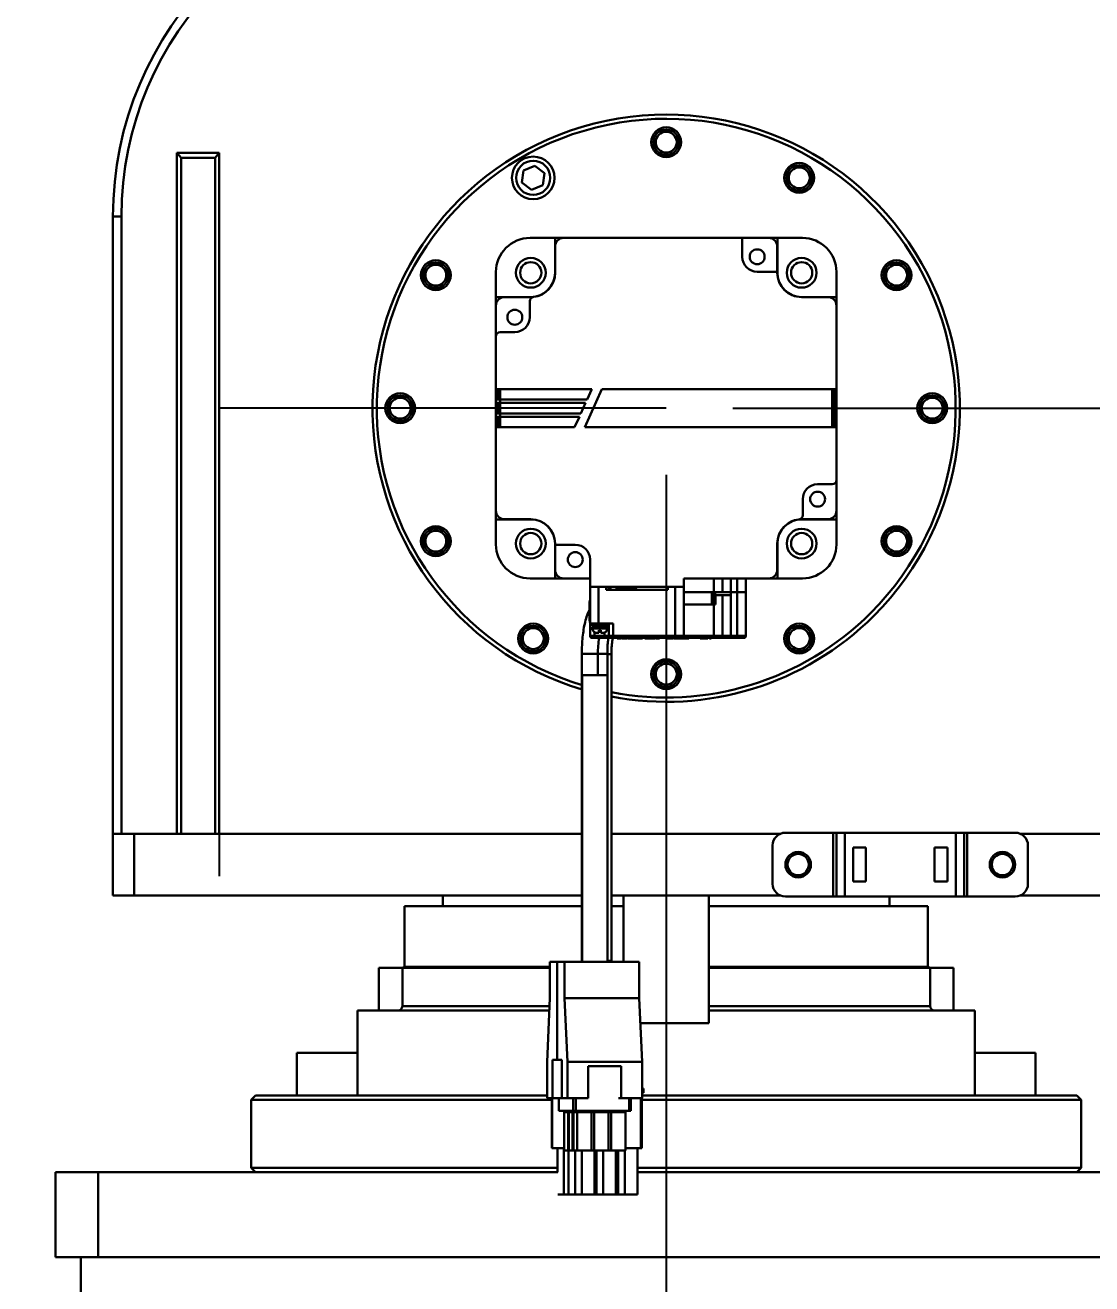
# Model space of a CAD drawing. Header units: millimetres. Extents: x -2601 to 21461, y 11492 to 21077.
# Drawn here: x 7978 to 8228.6, y 15153.8 to 15449.5 of the extents above; entities that cross this region are included whole.
import ezdxf

# ---------------------------------------------------------------- set-up
doc = ezdxf.new("R2010")
doc.units = ezdxf.units.MM
doc.header["$PDSIZE"] = -1
doc.styles.get("Standard").update_dxf_attribs({"font": ''})
doc.styles.get('Standard').set_extended_font_data('HYSWLongFangSong')
doc.dimstyles.new('ISO-25', dxfattribs={"dimscale": 25, "dimtxt": 3.5, "dimasz": 1.6, "dimexe": 1.25, "dimexo": 0.625, "dimtad": 1, "dimdec": 0, "dimzin": 9, "dimdsep": 46, "dimtxsty": 'Standard', "dimcen": 2.5, "dimadec": 0, "dimazin": 2, "dimtfac": 1, "dimtdec": 0, "dimtofl": 0, "dimtmove": 0, "dimatfit": 3, "dimfxl": 1, "dimarcsym": 0})

# ---------------------------------------------------------------- blocks, each defined once
blk = doc.blocks.new('*D19')
at = {"color": 0, "lineweight": -2}
for p, q in [((8128.61, 15343.9), (8128.61, 14572.92)), ((7775.14, 15052.62), (7775.14, 14572.92)), ((7815.14, 14604.17), (8088.61, 14604.17))]:
    blk.add_line(p, q, dxfattribs=at)
at = {"color": 0}
for points in [[(7815.14, 14610.84), (7815.14, 14597.51), (7775.14, 14604.17)], [(8088.61, 14610.84), (8088.61, 14597.51), (8128.61, 14604.17)]]:
    blk.add_solid(points, dxfattribs=at)
at = {"layer": 'Defpoints', "color": 0}
for p in [(8128.61, 15359.53), (7775.14, 15068.25), (8128.61, 14604.17)]:
    blk.add_point(p, dxfattribs=at)
at = {"color": 0, "insert": (7951.87, 14663.55), "char_height": 87.5, "attachment_point": 5}
blk.add_mtext('353', dxfattribs=at)
blk = doc.blocks.new('*D20')
at = {"color": 0, "lineweight": -2}
for p, q in [((8128.61, 15343.9), (8128.61, 14298.56)), ((7561.11, 14467.29), (7561.11, 14298.56)), ((7601.11, 14329.81), (8088.61, 14329.81))]:
    blk.add_line(p, q, dxfattribs=at)
at = {"color": 0}
for points in [[(7601.11, 14336.48), (7601.11, 14323.14), (7561.11, 14329.81)], [(8088.61, 14336.48), (8088.61, 14323.14), (8128.61, 14329.81)]]:
    blk.add_solid(points, dxfattribs=at)
at = {"layer": 'Defpoints', "color": 0}
for p in [(8128.61, 15359.53), (7561.11, 14482.91), (8128.61, 14329.81)]:
    blk.add_point(p, dxfattribs=at)
at = {"color": 0, "insert": (7844.86, 14389.18), "char_height": 87.5, "attachment_point": 5}
blk.add_mtext('568', dxfattribs=at)
blk = doc.blocks.new('*D21')
at = {"color": 0, "lineweight": -2}
for p, q in [((8128.61, 15343.9), (8128.61, 14457.05)), ((7716.93, 15275.61), (7716.93, 14457.05)), ((8088.61, 14488.3), (7756.93, 14488.3))]:
    blk.add_line(p, q, dxfattribs=at)
at = {"color": 0}
for points in [[(7756.93, 14494.96), (7756.93, 14481.63), (7716.93, 14488.3)], [(8088.61, 14494.96), (8088.61, 14481.63), (8128.61, 14488.3)]]:
    blk.add_solid(points, dxfattribs=at)
at = {"layer": 'Defpoints', "color": 0}
for p in [(8128.61, 15359.53), (7716.93, 15291.24), (7716.93, 14488.3)]:
    blk.add_point(p, dxfattribs=at)
at = {"color": 0, "insert": (7922.77, 14547.67), "char_height": 87.5, "attachment_point": 5}
blk.add_mtext('412', dxfattribs=at)
blk = doc.blocks.new('*D22')
at = {"color": 0, "lineweight": -2}
for p, q in [((8128.61, 15343.9), (8128.61, 14146.74)), ((6714.11, 15084.02), (6714.11, 14146.74)), ((8088.61, 14177.99), (6754.11, 14177.99))]:
    blk.add_line(p, q, dxfattribs=at)
at = {"color": 0}
for points in [[(6754.11, 14184.66), (6754.11, 14171.33), (6714.11, 14177.99)], [(8088.61, 14184.66), (8088.61, 14171.33), (8128.61, 14177.99)]]:
    blk.add_solid(points, dxfattribs=at)
at = {"layer": 'Defpoints', "color": 0}
for p in [(8128.61, 15359.53), (6714.11, 15099.64), (6714.11, 14177.99)]:
    blk.add_point(p, dxfattribs=at)
at = {"color": 0, "insert": (7421.36, 14237.37), "char_height": 87.5, "attachment_point": 5}
blk.add_mtext('1423', dxfattribs=at)
blk = doc.blocks.new('*D24')
at = {"color": 0, "lineweight": -2}
for p, q in [((7359.05, 16169.6), (6446.48, 16169.6)), ((6477.73, 16129.6), (6477.73, 14835.03)), ((7974.48, 14795.03), (6446.48, 14795.03))]:
    blk.add_line(p, q, dxfattribs=at)
at = {"color": 0}
for points in [[(6471.06, 16129.6), (6484.39, 16129.6), (6477.73, 16169.6)], [(6471.06, 14835.03), (6484.39, 14835.03), (6477.73, 14795.03)]]:
    blk.add_solid(points, dxfattribs=at)
at = {"layer": 'Defpoints', "color": 0}
for p in [(7374.68, 16169.6), (6477.73, 14795.03), (7990.11, 14795.03)]:
    blk.add_point(p, dxfattribs=at)
at = {"color": 0, "insert": (6418.35, 15482.31), "char_height": 87.5, "attachment_point": 5, "rotation": 90}
blk.add_mtext('1375', dxfattribs=at)
blk = doc.blocks.new('*D26')
at = {"color": 0, "lineweight": -2}
for p, q in [((8144.23, 16009.53), (8785.21, 16009.53)), ((8753.96, 15969.53), (8753.96, 15399.53)), ((8144.23, 15359.53), (8785.21, 15359.53))]:
    blk.add_line(p, q, dxfattribs=at)
at = {"color": 0}
for points in [[(8747.29, 15969.53), (8760.63, 15969.53), (8753.96, 16009.53)], [(8747.29, 15399.53), (8760.63, 15399.53), (8753.96, 15359.53)]]:
    blk.add_solid(points, dxfattribs=at)
at = {"layer": 'Defpoints', "color": 0}
for p in [(8128.61, 16009.53), (8128.61, 15359.53), (8753.96, 15359.53)]:
    blk.add_point(p, dxfattribs=at)
at = {"color": 0, "insert": (8694.59, 15647.54), "char_height": 87.5, "attachment_point": 5, "rotation": 90}
blk.add_mtext('650', dxfattribs=at)
blk = doc.blocks.new('*D27')
at = {"color": 0, "lineweight": -2}
for p, q in [((8144.23, 15359.53), (8786.74, 15359.53)), ((8755.49, 15319.53), (8755.49, 14835.03)), ((8360.73, 14795.03), (8786.74, 14795.03))]:
    blk.add_line(p, q, dxfattribs=at)
at = {"color": 0}
for points in [[(8748.82, 15319.53), (8762.15, 15319.53), (8755.49, 15359.53)], [(8748.82, 14835.03), (8762.15, 14835.03), (8755.49, 14795.03)]]:
    blk.add_solid(points, dxfattribs=at)
at = {"layer": 'Defpoints', "color": 0}
for p in [(8128.61, 15359.53), (8345.11, 14795.03), (8755.49, 14795.03)]:
    blk.add_point(p, dxfattribs=at)
at = {"color": 0, "insert": (8696.11, 15077.28), "char_height": 87.5, "attachment_point": 5, "rotation": 90}
blk.add_mtext('564', dxfattribs=at)

msp = doc.modelspace()

# ---------------------------------------------------------------- linework, layer by layer
at = {"color": 161, "lineweight": 30, "true_color": 0x67adff}
for p, q in [((8013.61, 15259.53), (8013.61, 15419.53)), ((8013.61, 15419.53), (8013.62, 15419.53)), ((8014.61, 15418.38), (8013.62, 15419.53)), ((8013.62, 15419.53), (8023.6, 15419.53)), ((8014.61, 15418.38), (8014.61, 15259.53)), ((8022.61, 15418.38), (8014.61, 15418.38)), ((8023.6, 15419.53), (8022.61, 15418.38)), ((8022.61, 15259.53), (8022.61, 15418.38)), ((8023.6, 15419.53), (8023.61, 15419.53)), ((8023.61, 15419.53), (8023.61, 15259.53)), ((8095.08, 15415.38), (8094.72, 15412.55)), ((8097.72, 15416.49), (8095.08, 15415.38)), ((8100, 15414.76), (8097.72, 15416.49)), ((8099.63, 15411.92), (8100, 15414.76)), ((8094.72, 15412.55), (8096.99, 15410.82)), ((8096.99, 15410.82), (8099.63, 15411.92)), ((7998.61, 15259.53), (7998.61, 15404.53)), ((7998.61, 15404.53), (8000.61, 15404.53)), ((8000.61, 15404.53), (8000.61, 15259.53)), ((8096.61, 15399.53), (8102.49, 15399.53)), ((8104.49, 15399.53), (8102.49, 15399.53)), ((8102.49, 15399.53), (8102.49, 15391.35)), ((8102.49, 15397.53), (8102.49, 15391.35)), ((8102.51, 15397.53), (8102.51, 15391.35)), ((8146.48, 15399.53), (8104.51, 15399.53)), ((8146.48, 15399.53), (8146.48, 15395.1)), ((8152.71, 15399.53), (8146.48, 15399.53)), ((8154.73, 15399.53), (8152.73, 15399.53)), ((8154.71, 15391.6), (8154.71, 15397.53)), ((8154.73, 15391.35), (8154.73, 15399.53)), ((8154.73, 15399.53), (8160.61, 15399.53)), ((8154.73, 15391.35), (8154.73, 15397.53)), ((8088.61, 15385.65), (8088.61, 15391.53)), ((8102.51, 15391.35), (8102.51, 15391.33)), ((8149.98, 15391.6), (8154.71, 15391.6)), ((8154.71, 15391.33), (8154.71, 15391.6)), ((8168.61, 15391.53), (8168.61, 15385.65)), ((8088.61, 15385.65), (8088.61, 15383.65)), ((8096.79, 15385.65), (8088.61, 15385.65)), ((8096.79, 15385.65), (8090.61, 15385.65)), ((8090.61, 15385.63), (8096.81, 15385.63)), ((8166.61, 15385.65), (8160.43, 15385.65)), ((8168.61, 15385.65), (8160.43, 15385.65)), ((8166.61, 15385.63), (8160.43, 15385.63)), ((8168.61, 15383.65), (8168.61, 15385.65)), ((8088.61, 15376.4), (8088.61, 15383.63)), ((8096.54, 15380.9), (8096.54, 15384.67)), ((8168.61, 15364.03), (8168.61, 15383.63)), ((8088.61, 15376.4), (8088.61, 15364.03)), ((8089.61, 15377.4), (8093.04, 15377.4)), ((8088.61, 15364.03), (8111.11, 15364.03)), ((8088.61, 15364.03), (8088.61, 15361.53)), ((8089.61, 15361.53), (8088.61, 15361.53)), ((8088.61, 15360.78), (8088.61, 15361.53)), ((8089.11, 15361.53), (8089.11, 15364.03)), ((8089.61, 15364.03), (8089.61, 15361.53)), ((8089.61, 15361.53), (8110, 15361.53)), ((8089.61, 15361.53), (8089.61, 15360.78)), ((8113.46, 15364.03), (8109.46, 15355.03)), ((8110, 15361.53), (8111.11, 15364.03)), ((8168.61, 15364.03), (8113.46, 15364.03)), ((8167.61, 15355.03), (8167.61, 15364.03)), ((8168.11, 15364.03), (8168.11, 15355.03)), ((8168.61, 15364.03), (8168.61, 15355.03)), ((8088.61, 15360.78), (8089.61, 15360.78)), ((8088.61, 15360.78), (8088.61, 15358.28)), ((8089.11, 15358.28), (8089.11, 15360.78)), ((8089.61, 15360.78), (8109.66, 15360.78)), ((8089.61, 15360.78), (8089.61, 15358.28)), ((8108.55, 15358.28), (8109.66, 15360.78)), ((8089.61, 15358.28), (8088.61, 15358.28)), ((8088.61, 15357.53), (8088.61, 15358.28)), ((8088.61, 15357.53), (8089.61, 15357.53)), ((8088.61, 15357.53), (8088.61, 15355.03)), ((8089.11, 15355.03), (8089.11, 15357.53)), ((8089.61, 15358.28), (8089.61, 15357.53)), ((8089.61, 15358.28), (8108.55, 15358.28)), ((8089.61, 15357.53), (8108.22, 15357.53)), ((8089.61, 15357.53), (8089.61, 15355.03)), ((8107.1, 15355.03), (8108.22, 15357.53)), ((8088.61, 15355.03), (8088.61, 15335.43)), ((8088.61, 15355.03), (8107.1, 15355.03)), ((8109.46, 15355.03), (8168.61, 15355.03)), ((8168.61, 15342.65), (8168.61, 15355.03)), ((8167.61, 15341.65), (8164.18, 15341.65)), ((8168.61, 15335.43), (8168.61, 15342.65)), ((8160.68, 15338.15), (8160.68, 15334.39)), ((8088.61, 15335.41), (8088.61, 15333.41)), ((8168.61, 15333.41), (8168.61, 15335.41)), ((8088.61, 15333.41), (8096.79, 15333.41)), ((8088.61, 15327.53), (8088.61, 15333.41)), ((8090.61, 15333.43), (8096.81, 15333.43)), ((8090.61, 15333.41), (8096.79, 15333.41)), ((8160.41, 15333.43), (8166.61, 15333.43)), ((8160.43, 15333.41), (8166.61, 15333.41)), ((8160.43, 15333.41), (8168.61, 15333.41)), ((8168.61, 15333.41), (8168.61, 15327.53)), ((8102.49, 15327.71), (8102.49, 15321.53)), ((8102.49, 15327.71), (8102.49, 15319.53)), ((8102.51, 15327.73), (8102.51, 15327.45)), ((8102.51, 15327.45), (8107.23, 15327.45)), ((8102.51, 15327.45), (8102.51, 15321.53)), ((8154.71, 15321.53), (8154.71, 15327.73)), ((8154.73, 15321.53), (8154.73, 15327.71)), ((8154.73, 15319.53), (8154.73, 15327.71)), ((8110.73, 15317.53), (8110.73, 15323.95)), ((8102.49, 15319.53), (8096.61, 15319.53)), ((8102.49, 15319.53), (8104.49, 15319.53)), ((8104.51, 15319.53), (8110.73, 15319.53)), ((8110.73, 15317.53), (8132.73, 15317.53)), ((8110.73, 15308.93), (8110.73, 15317.53)), ((8112.73, 15317.53), (8112.73, 15308.93)), ((8114.48, 15316.83), (8114.48, 15317.53)), ((8118.88, 15317.38), (8118.26, 15317.38)), ((8128.98, 15316.83), (8128.98, 15317.53)), ((8130.73, 15306.03), (8130.73, 15317.53)), ((8132.73, 15319.53), (8152.71, 15319.53)), ((8132.73, 15319.53), (8132.73, 15317.53)), ((8132.73, 15317.53), (8132.73, 15306.03)), ((8139.81, 15316.33), (8139.81, 15319.53)), ((8141.81, 15319.53), (8141.81, 15316.33)), ((8143.81, 15319.53), (8143.81, 15316.33)), ((8145.31, 15316.33), (8145.31, 15319.53)), ((8147.31, 15319.53), (8147.31, 15316.33)), ((8152.71, 15319.53), (8152.73, 15319.53)), ((8152.73, 15319.53), (8154.73, 15319.53)), ((8160.61, 15319.53), (8154.73, 15319.53)), ((8110.73, 15314.49), (8110.73, 15314.49)), ((8114.48, 15316.83), (8128.98, 15316.83)), ((8118.26, 15316.89), (8117.48, 15316.83)), ((8119.04, 15316.83), (8118.26, 15316.89)), ((8139.31, 15316.33), (8132.73, 15316.33)), ((8139.31, 15313.43), (8139.31, 15316.33)), ((8139.81, 15316.33), (8139.31, 15316.33)), ((8139.81, 15316.33), (8139.81, 15313.43)), ((8140.09, 15316.33), (8139.81, 15316.33)), ((8140.09, 15316.33), (8141.81, 15316.33)), ((8140.09, 15316.33), (8140.09, 15315.63)), ((8140.21, 15315.63), (8140.09, 15315.63)), ((8140.21, 15315.63), (8140.21, 15313.43)), ((8141.81, 15315.63), (8140.21, 15315.63)), ((8141.81, 15316.33), (8143.81, 15316.33)), ((8141.81, 15315.63), (8141.81, 15306.03)), ((8143.81, 15315.63), (8141.81, 15315.63)), ((8143.81, 15316.33), (8145.31, 15316.33)), ((8143.81, 15315.63), (8143.81, 15316.33)), ((8143.81, 15315.63), (8143.81, 15306.03)), ((8145.31, 15316.33), (8147.31, 15316.33)), ((8145.31, 15306.03), (8145.31, 15316.33)), ((8147.31, 15316.33), (8147.31, 15306.03)), ((8110.6, 15312.89), (8110.6, 15310.76)), ((8139.31, 15313.43), (8132.73, 15313.43)), ((8139.31, 15313.43), (8139.81, 15313.43)), ((8139.81, 15313.43), (8140.21, 15313.43)), ((8139.81, 15306.03), (8139.81, 15313.43)), ((8110.73, 15309.16), (8110.73, 15309.16)), ((8110.73, 15308.93), (8112.73, 15308.93)), ((8110.73, 15306.03), (8110.73, 15308.93)), ((8111.08, 15308.63), (8111.08, 15308.93)), ((8111.08, 15308.63), (8114.98, 15308.63)), ((8111.28, 15308.13), (8111.28, 15307.73)), ((8113.03, 15308.13), (8111.28, 15308.13)), ((8111.48, 15308.13), (8111.48, 15308.63)), ((8116.13, 15308.93), (8112.73, 15308.93)), ((8113.03, 15308.13), (8113.03, 15307.73)), ((8114.78, 15308.13), (8113.03, 15308.13)), ((8114.58, 15308.13), (8114.58, 15308.63)), ((8114.78, 15307.73), (8114.78, 15308.13)), ((8114.98, 15308.63), (8114.98, 15308.93)), ((8115.13, 15306.03), (8115.13, 15308.93)), ((8116.13, 15308.93), (8116.13, 15306.03)), ((8110.73, 15306.03), (8111.73, 15306.03)), ((8111.23, 15305.53), (8111.73, 15305.53)), ((8111.28, 15307.73), (8113.03, 15307.73)), ((8111.39, 15307.33), (8111.37, 15307.33)), ((8111.73, 15306.91), (8111.73, 15306.03)), ((8111.73, 15306.03), (8111.73, 15305.53)), ((8111.73, 15306.03), (8114.13, 15306.03)), ((8114.13, 15305.53), (8111.73, 15305.53)), ((8112.78, 15307.33), (8113.28, 15307.33)), ((8113.03, 15307.73), (8114.78, 15307.73)), ((8113.28, 15306.73), (8113.74, 15306.73)), ((8114.13, 15306.03), (8114.13, 15306.81)), ((8114.13, 15305.53), (8114.13, 15306.03)), ((8114.13, 15306.03), (8115.13, 15306.03)), ((8114.13, 15305.53), (8115.63, 15305.53)), ((8114.68, 15307.33), (8114.7, 15307.33)), ((8115.13, 15306.03), (8116.13, 15306.03)), ((8115.63, 15305.53), (8116.13, 15305.53)), ((8116.13, 15306.03), (8116.13, 15305.53)), ((8116.13, 15306.03), (8130.73, 15306.03)), ((8130.73, 15305.53), (8116.13, 15305.53)), ((8117.54, 15305.43), (8117.05, 15305.43)), ((8118.42, 15305.43), (8118.42, 15305.53)), ((8118.73, 15305.43), (8118.73, 15305.53)), ((8119.69, 15305.43), (8119.59, 15305.43)), ((8119.77, 15305.43), (8120.42, 15305.43)), ((8120.68, 15305.43), (8120.42, 15305.43)), ((8121.07, 15305.43), (8120.78, 15305.43)), ((8121.07, 15305.43), (8121.17, 15305.43)), ((8121.17, 15305.43), (8121.17, 15305.53)), ((8121.84, 15305.43), (8121.17, 15305.43)), ((8121.84, 15305.43), (8121.84, 15305.53)), ((8122.11, 15305.53), (8122.11, 15305.43)), ((8122.11, 15305.43), (8122.24, 15305.43)), ((8122.24, 15305.43), (8122.32, 15305.43)), ((8122.45, 15305.43), (8123, 15305.43)), ((8123.29, 15305.43), (8123.29, 15305.53)), ((8123.58, 15305.43), (8123.58, 15305.53)), ((8124.31, 15305.41), (8124.31, 15305.53)), ((8124.48, 15305.43), (8124.31, 15305.43)), ((8124.58, 15305.43), (8124.48, 15305.43)), ((8124.66, 15305.43), (8124.58, 15305.43)), ((8124.66, 15305.43), (8125.3, 15305.43)), ((8125.56, 15305.43), (8125.3, 15305.43)), ((8125.57, 15305.43), (8125.57, 15305.53)), ((8126.05, 15305.43), (8125.79, 15305.43)), ((8126.05, 15305.43), (8126.05, 15305.53)), ((8126.47, 15305.53), (8126.47, 15305.43)), ((8127.01, 15305.43), (8127.01, 15305.53)), ((8128.44, 15305.43), (8128.44, 15305.53)), ((8128.61, 15305.43), (8128.44, 15305.43)), ((8128.74, 15305.43), (8129.81, 15305.43)), ((8130.24, 15305.43), (8129.81, 15305.43)), ((8130.24, 15305.43), (8130.24, 15305.53)), ((8130.89, 15305.43), (8130.42, 15305.43)), ((8130.73, 15305.53), (8130.73, 15306.03)), ((8130.73, 15306.03), (8132.73, 15306.03)), ((8130.73, 15305.53), (8132.23, 15305.53)), ((8130.89, 15305.43), (8131.07, 15305.43)), ((8131.07, 15305.43), (8131.07, 15305.53)), ((8132.19, 15305.43), (8131.07, 15305.43)), ((8132.19, 15305.43), (8132.19, 15305.53)), ((8139.81, 15305.53), (8132.23, 15305.53)), ((8132.64, 15305.53), (8132.64, 15305.43)), ((8132.64, 15305.43), (8132.85, 15305.43)), ((8132.73, 15306.03), (8139.81, 15306.03)), ((8132.85, 15305.43), (8132.99, 15305.43)), ((8133.2, 15305.43), (8133.9, 15305.43)), ((8135.09, 15305.43), (8135.09, 15305.53)), ((8136.58, 15305.43), (8136.58, 15305.53)), ((8136.75, 15305.43), (8136.58, 15305.43)), ((8136.89, 15305.43), (8137.96, 15305.43)), ((8137.01, 15305.43), (8137.01, 15305.53)), ((8138.39, 15305.43), (8137.96, 15305.43)), ((8138.77, 15305.43), (8138.77, 15305.53)), ((8139.2, 15305.43), (8138.77, 15305.43)), ((8139.2, 15305.43), (8139.2, 15305.53)), ((8139.81, 15305.53), (8139.81, 15306.03)), ((8139.81, 15306.03), (8141.81, 15306.03)), ((8139.81, 15305.53), (8141.31, 15305.53)), ((8141.31, 15305.53), (8143.81, 15305.53)), ((8141.81, 15306.03), (8143.81, 15306.03)), ((8143.81, 15306.03), (8143.81, 15305.53)), ((8143.81, 15306.03), (8145.31, 15306.03)), ((8145.31, 15305.53), (8143.81, 15305.53)), ((8145.31, 15305.53), (8145.31, 15306.03)), ((8145.31, 15306.03), (8147.31, 15306.03)), ((8145.31, 15305.53), (8146.81, 15305.53)), ((8108.79, 15301.83), (8108.79, 15296.83)), ((8112.57, 15301.83), (8108.79, 15301.83)), ((8112.57, 15301.83), (8112.57, 15296.83)), ((8114.79, 15301.83), (8112.57, 15301.83)), ((8114.79, 15296.83), (8114.79, 15301.83)), ((8115.72, 15301.73), (8114.79, 15301.73)), ((8115.72, 15229.67), (8115.72, 15301.73)), ((8108.79, 15296.83), (8108.79, 15229.43)), ((8108.89, 15296.83), (8108.79, 15296.83)), ((8108.79, 15296.83), (8112.57, 15296.83)), ((8108.89, 15296.83), (8108.89, 15229.43)), ((8114.79, 15296.83), (8108.89, 15296.83)), ((8112.57, 15296.83), (8114.79, 15296.83)), ((8114.79, 15229.43), (8114.79, 15296.83)), ((7998.61, 15259.53), (8003.61, 15259.53)), ((7998.61, 15245.03), (7998.61, 15259.53)), ((8003.61, 15259.53), (8003.61, 15245.03)), ((8003.61, 15259.53), (8108.79, 15259.53)), ((8022.61, 15259.53), (8014.61, 15259.53)), ((8115.72, 15259.53), (8155.41, 15259.53)), ((8167.87, 15259.78), (8156.61, 15259.78)), ((8167.87, 15259.78), (8167.87, 15244.78)), ((8168.61, 15259.78), (8167.87, 15259.78)), ((8168.61, 15259.78), (8168.61, 15244.78)), ((8170.54, 15259.78), (8168.61, 15259.78)), ((8170.54, 15259.78), (8170.54, 15244.78)), ((8196.67, 15259.78), (8170.54, 15259.78)), ((8196.67, 15259.78), (8196.67, 15244.78)), ((8198.61, 15259.78), (8196.67, 15259.78)), ((8198.61, 15259.78), (8198.61, 15244.78)), ((8199.34, 15259.78), (8198.61, 15259.78)), ((8199.34, 15259.78), (8199.34, 15244.78)), ((8210.61, 15259.78), (8199.34, 15259.78)), ((8211.81, 15259.53), (8253.61, 15259.53)), ((8153.61, 15256.78), (8153.61, 15247.78)), ((8175.54, 15256.28), (8172.54, 15256.28)), ((8172.54, 15256.28), (8172.54, 15248.28)), ((8175.54, 15248.28), (8175.54, 15256.28)), ((8194.67, 15256.28), (8191.67, 15256.28)), ((8191.67, 15256.28), (8191.67, 15248.28)), ((8194.67, 15248.28), (8194.67, 15256.28)), ((8213.61, 15256.78), (8213.61, 15247.78)), ((8172.54, 15248.28), (8175.54, 15248.28)), ((8191.67, 15248.28), (8194.67, 15248.28)), ((7998.61, 15245.03), (8003.61, 15245.03)), ((8108.79, 15245.03), (8003.61, 15245.03)), ((8076.11, 15245.03), (8076.11, 15242.53)), ((8155.41, 15245.03), (8115.72, 15245.03)), ((8118.61, 15245.03), (8118.61, 15229.43)), ((8138.61, 15215.03), (8138.61, 15245.03)), ((8167.87, 15244.78), (8156.61, 15244.78)), ((8168.61, 15244.78), (8167.87, 15244.78)), ((8170.54, 15244.78), (8168.61, 15244.78)), ((8196.67, 15244.78), (8170.54, 15244.78)), ((8181.11, 15242.53), (8181.11, 15244.78)), ((8198.61, 15244.78), (8196.67, 15244.78)), ((8199.34, 15244.78), (8198.61, 15244.78)), ((8210.61, 15244.78), (8199.34, 15244.78)), ((8253.61, 15245.03), (8211.81, 15245.03)), ((8067.11, 15242.53), (8067.11, 15228.23)), ((8108.89, 15242.53), (8067.11, 15242.53)), ((8118.61, 15242.53), (8115.72, 15242.53)), ((8190.11, 15242.53), (8138.61, 15242.53)), ((8190.11, 15228.23), (8190.11, 15242.53)), ((8067.11, 15228.23), (8066.61, 15228.03)), ((8101.29, 15228.23), (8067.11, 15228.23)), ((8103, 15229.43), (8101.29, 15229.43)), ((8101.29, 15229.43), (8101.29, 15220.93)), ((8103, 15206.43), (8103, 15229.43)), ((8103, 15229.43), (8104.71, 15229.43)), ((8104.71, 15229.43), (8104.71, 15220.93)), ((8104.71, 15229.43), (8122.29, 15229.43)), ((8114.79, 15229.67), (8115.72, 15229.67)), ((8115.72, 15229.43), (8115.72, 15229.67)), ((8122.29, 15229.43), (8122.29, 15220.93)), ((8190.11, 15228.23), (8138.61, 15228.23)), ((8190.61, 15228.03), (8190.11, 15228.23)), ((8061.11, 15228.03), (8061.11, 15218.03)), ((8061.11, 15228.03), (8066.61, 15228.03)), ((8066.61, 15228.03), (8066.61, 15219.03)), ((8101.29, 15228.03), (8066.61, 15228.03)), ((8190.61, 15228.03), (8138.61, 15228.03)), ((8190.61, 15219.03), (8190.61, 15228.03)), ((8190.61, 15228.03), (8196.11, 15228.03)), ((8196.11, 15228.03), (8196.11, 15218.03)), ((8100.62, 15205.93), (8101.29, 15220.93)), ((8104.71, 15220.93), (8105.38, 15205.93)), ((8104.71, 15220.93), (8122.29, 15220.93)), ((8122.96, 15205.93), (8122.29, 15220.93)), ((8056.11, 15218.03), (8056.11, 15198.03)), ((8101.16, 15218.03), (8056.11, 15218.03)), ((8101.21, 15219.03), (8066.61, 15219.03)), ((8190.61, 15219.03), (8138.61, 15219.03)), ((8201.11, 15218.03), (8138.61, 15218.03)), ((8201.11, 15198.03), (8201.11, 15218.03)), ((8122.55, 15215.03), (8138.61, 15215.03)), ((8041.83, 15198.03), (8041.83, 15208.03)), ((8056.11, 15208.03), (8041.83, 15208.03)), ((8215.38, 15208.03), (8201.11, 15208.03)), ((8215.38, 15198.03), (8215.38, 15208.03)), ((8100.62, 15205.93), (8100.62, 15197.43)), ((8101.91, 15206.43), (8103, 15206.43)), ((8101.91, 15197.43), (8101.91, 15206.43)), ((8104.09, 15206.43), (8103, 15206.43)), ((8104.09, 15197.43), (8104.09, 15206.43)), ((8105.38, 15205.93), (8122.96, 15205.93)), ((8105.38, 15205.93), (8105.38, 15197.43)), ((8110.31, 15204.93), (8118.03, 15204.93)), ((8110.31, 15204.93), (8110.31, 15197.43)), ((8118.03, 15204.93), (8118.03, 15197.43)), ((8122.96, 15205.93), (8122.96, 15197.43)), ((8122.96, 15199.67), (8123.03, 15199.67)), ((8122.96, 15198.67), (8123.03, 15198.67)), ((8123.3, 15199.67), (8123.03, 15199.67)), ((8123.03, 15198.67), (8123.03, 15199.67)), ((8123.03, 15198.67), (8123.3, 15198.67)), ((8123.3, 15198.67), (8123.3, 15199.67)), ((8032.11, 15198.03), (8031.11, 15197.03)), ((8031.11, 15197.03), (8031.11, 15181.03)), ((8101.76, 15197.03), (8031.11, 15197.03)), ((8032.11, 15198.03), (8100.62, 15198.03)), ((8100.62, 15197.43), (8101.91, 15197.43)), ((8101.76, 15197.43), (8101.76, 15185.67)), ((8101.82, 15197.43), (8101.82, 15185.67)), ((8104.04, 15197.43), (8101.91, 15197.43)), ((8103.37, 15197.43), (8103.37, 15194.43)), ((8103.39, 15197.43), (8103.39, 15194.43)), ((8105.38, 15197.43), (8104.09, 15197.43)), ((8105.38, 15197.43), (8110.31, 15197.43)), ((8106.76, 15194.43), (8106.76, 15197.43)), ((8107.37, 15197.43), (8107.37, 15194.43)), ((8118.03, 15197.43), (8117.41, 15197.43)), ((8118.03, 15197.43), (8122.96, 15197.43)), ((8119.92, 15194.43), (8119.92, 15197.43)), ((8120.3, 15194.43), (8120.3, 15197.43)), ((8122.63, 15185.67), (8122.63, 15197.43)), ((8122.91, 15198.03), (8196.84, 15198.03)), ((8122.91, 15185.67), (8122.91, 15197.43)), ((8226.11, 15197.03), (8122.91, 15197.03)), ((8196.84, 15198.03), (8225.11, 15198.03)), ((8226.11, 15197.03), (8225.11, 15198.03)), ((8226.11, 15181.03), (8226.11, 15197.03)), ((8103.37, 15194.43), (8103.39, 15194.43)), ((8103.39, 15194.43), (8106.76, 15194.43)), ((8105.54, 15194.13), (8104.65, 15194.13)), ((8104.65, 15185.13), (8104.65, 15194.13)), ((8105.54, 15185.13), (8105.54, 15194.13)), ((8105.72, 15194.13), (8105.54, 15194.13)), ((8106.62, 15194.13), (8105.72, 15194.13)), ((8105.72, 15185.13), (8105.72, 15194.13)), ((8106.62, 15185.13), (8106.62, 15194.13)), ((8106.79, 15194.13), (8106.62, 15194.13)), ((8106.76, 15194.43), (8107.37, 15194.43)), ((8107.69, 15194.13), (8106.79, 15194.13)), ((8106.79, 15185.13), (8106.79, 15194.13)), ((8107.37, 15194.43), (8119.92, 15194.43)), ((8111.02, 15194.13), (8107.69, 15194.13)), ((8107.69, 15185.13), (8107.69, 15194.13)), ((8111.02, 15185.13), (8111.02, 15194.13)), ((8111.05, 15185.13), (8111.05, 15194.13)), ((8111.69, 15194.13), (8111.05, 15194.13)), ((8115.02, 15194.13), (8111.69, 15194.13)), ((8111.69, 15185.13), (8111.69, 15194.13)), ((8115.02, 15185.13), (8115.02, 15194.13)), ((8115.69, 15194.13), (8115.02, 15194.13)), ((8119.02, 15194.13), (8115.69, 15194.13)), ((8115.69, 15185.13), (8115.69, 15194.13)), ((8119.02, 15185.13), (8119.02, 15194.13)), ((8119.92, 15194.43), (8120.3, 15194.43)), ((8101.76, 15185.67), (8101.82, 15185.67)), ((8104.65, 15185.67), (8101.82, 15185.67)), ((8103.03, 15180.03), (8103.03, 15185.67)), ((8104.59, 15185.67), (8104.59, 15174.75)), ((8105.54, 15185.13), (8104.65, 15185.13)), ((8105.72, 15185.13), (8105.54, 15185.13)), ((8105.62, 15174.75), (8105.62, 15185.13)), ((8106.62, 15185.13), (8105.72, 15185.13)), ((8106.79, 15185.13), (8106.62, 15185.13)), ((8107.69, 15185.13), (8106.79, 15185.13)), ((8107.18, 15174.75), (8107.18, 15185.13)), ((8111.02, 15185.13), (8107.69, 15185.13)), ((8108.76, 15174.75), (8108.76, 15185.13)), ((8111.05, 15185.13), (8111.02, 15185.13)), ((8111.69, 15185.13), (8111.05, 15185.13)), ((8115.02, 15185.13), (8111.69, 15185.13)), ((8111.73, 15174.75), (8111.73, 15185.13)), ((8112.26, 15174.75), (8112.26, 15185.13)), ((8113.83, 15174.75), (8113.83, 15185.13)), ((8115.69, 15185.13), (8115.02, 15185.13)), ((8119.02, 15185.13), (8115.69, 15185.13)), ((8116.81, 15174.75), (8116.81, 15185.13)), ((8117.33, 15185.13), (8117.33, 15174.75)), ((8118.91, 15185.13), (8118.91, 15174.75)), ((8119.02, 15185.67), (8122.63, 15185.67)), ((8121.88, 15174.75), (8121.88, 15185.67)), ((8122.63, 15185.67), (8122.91, 15185.67)), ((8031.11, 15181.03), (8032.11, 15180.03)), ((8031.11, 15181.03), (8103.03, 15181.03)), ((8121.88, 15181.03), (8226.11, 15181.03)), ((8225.11, 15180.03), (8226.11, 15181.03)), ((7985.11, 15160.03), (7985.11, 15180.03)), ((7985.11, 15180.03), (7995.11, 15180.03)), ((7995.11, 15180.03), (7995.11, 15160.03)), ((7995.11, 15180.03), (8103.12, 15180.03)), ((8121.88, 15180.03), (8235.11, 15180.03)), ((8104.59, 15174.75), (8103.12, 15174.75)), ((8104.59, 15174.75), (8105.62, 15174.75)), ((8107.18, 15174.75), (8105.62, 15174.75)), ((8107.18, 15174.75), (8108.76, 15174.75)), ((8111.73, 15174.75), (8108.76, 15174.75)), ((8112.26, 15174.75), (8111.73, 15174.75)), ((8112.26, 15174.75), (8113.83, 15174.75)), ((8116.81, 15174.75), (8113.83, 15174.75)), ((8117.33, 15174.75), (8116.81, 15174.75)), ((8117.33, 15174.75), (8118.91, 15174.75)), ((8121.88, 15174.75), (8118.91, 15174.75)), ((7995.11, 15160.03), (7985.11, 15160.03)), ((7991.11, 15160.03), (7991.11, 14820.03)), ((7995.11, 15160.03), (8235.11, 15160.03))]:
    msp.add_line(p, q, dxfattribs=at)
for p, q in [((8128.61, 15359.53), (8023.61, 15359.53)), ((8023.61, 15359.53), (8023.61, 15249.53))]:
    msp.add_line(p, q)
at = {"color": 161, "lineweight": 30, "true_color": 0x67adff, "flags": 128}
for points in [[(8114.72, 15316.83), (8115.48, 15317.32), (8115.9, 15317.53)], [(8120.62, 15317.53), (8121.04, 15317.32), (8121.8, 15316.83)]]:
    msp.add_lwpolyline(points, dxfattribs=at)
at = {"color": 161, "lineweight": 30, "true_color": 0x67adff}
for centre, radius in [((8128.61, 15422.03), 3.5), ((8128.61, 15422.03), 3), ((8128.61, 15422.03), 2.46), ((8097.36, 15413.65), 5), ((8097.36, 15413.65), 4.02), ((8159.86, 15413.65), 3.5), ((8159.86, 15413.65), 3), ((8159.86, 15413.65), 2.46), ((8074.48, 15390.78), 3.5), ((8096.79, 15391.35), 2.5), ((8160.43, 15391.35), 2.5), ((8182.73, 15390.78), 3.5), ((8074.48, 15390.78), 3), ((8074.48, 15390.78), 2.46), ((8182.73, 15390.78), 3), ((8182.73, 15390.78), 2.46), ((8066.11, 15359.53), 3.5), ((8066.11, 15359.53), 3), ((8066.11, 15359.53), 2.46), ((8191.11, 15359.53), 3.5), ((8191.11, 15359.53), 3), ((8191.11, 15359.53), 2.46), ((8074.48, 15328.28), 3.5), ((8182.73, 15328.28), 3.5), ((8074.48, 15328.28), 3), ((8074.48, 15328.28), 2.46), ((8096.79, 15327.71), 2.5), ((8160.43, 15327.71), 2.5), ((8182.73, 15328.28), 3), ((8182.73, 15328.28), 2.46), ((8097.36, 15305.4), 3.5), ((8097.36, 15305.4), 3), ((8159.86, 15305.4), 3.5), ((8159.86, 15305.4), 3), ((8097.36, 15305.4), 2.46), ((8159.86, 15305.4), 2.46), ((8128.61, 15297.03), 3.5), ((8128.61, 15297.03), 3), ((8128.61, 15297.03), 2.46), ((8159.61, 15252.28), 3), ((8207.61, 15252.28), 3), ((8159.61, 15252.28), 2.5), ((8207.61, 15252.28), 2.5)]:
    msp.add_circle(centre, radius, dxfattribs=at)
for centre, radius, start, end in [((8078.61, 15404.53), 80, 90, 180), ((8078.61, 15404.53), 78, 90, 180), ((8128.61, 15359.53), 69, 315, 253.3976), ((8128.61, 15359.53), 68, 315, 253.1462), ((8096.61, 15391.53), 8, 90, 180), ((8104.49, 15397.53), 2, 90, 180), ((8104.51, 15397.53), 2, 90, 179.999), ((8149.98, 15395.1), 1.75, 0, 180), ((8152.71, 15397.53), 2, 0, 90), ((8152.73, 15397.53), 2, 360, 90), ((8160.61, 15391.53), 8, 0, 90), ((8096.79, 15391.35), 3.5, 0, 180), ((8149.98, 15395.1), 3.5, 180, 270), ((8149.98, 15395.1), 1.75, 180, 0), ((8160.43, 15391.35), 3.5, 0, 180), ((8096.79, 15391.35), 3.5, 180, 0), ((8096.79, 15391.35), 5.7, 270, 0), ((8096.81, 15391.33), 5.7, 276.2338, 359.9973), ((8160.41, 15391.33), 5.7, 180, 270.1991), ((8160.43, 15391.35), 5.7, 180, 270), ((8160.43, 15391.35), 3.5, 180, 0), ((8090.61, 15383.65), 2, 90, 180), ((8090.61, 15383.63), 2, 90, 180), ((8097.54, 15384.67), 1, 96.2338, 180), ((8096.81, 15391.33), 5.7, 270, 276.2338), ((8166.61, 15383.65), 2, 0, 90), ((8166.61, 15383.63), 2, 0, 90), ((8093.04, 15380.9), 1.75, 0, 180), ((8093.04, 15380.9), 1.75, 180, 0), ((8093.04, 15380.9), 3.5, 270, 360), ((8089.61, 15376.4), 1, 90, 180), ((8164.18, 15338.15), 3.5, 90, 180), ((8167.61, 15342.65), 1, 270, 360), ((8164.18, 15338.15), 1.75, 0, 180), ((8164.18, 15338.15), 1.75, 180, 0), ((8090.61, 15335.43), 2, 180, 270), ((8090.61, 15335.41), 2, 180, 270), ((8166.61, 15335.43), 2, 270, 360), ((8166.61, 15335.41), 2, 270, 360), ((8096.79, 15327.71), 5.7, 0, 90), ((8096.79, 15327.71), 5.7, 360, 90), ((8096.81, 15327.73), 5.7, 360, 90), ((8160.41, 15327.73), 5.7, 96.2341, 180), ((8160.43, 15327.71), 5.7, 90, 180), ((8160.43, 15327.71), 5.7, 90, 180), ((8159.68, 15334.39), 1, 276.2341, 360), ((8160.41, 15327.73), 5.7, 90, 96.2341), ((8096.79, 15327.71), 3.5, 0, 180), ((8160.43, 15327.71), 3.5, 0, 180), ((8096.61, 15327.53), 8, 180, 270), ((8096.79, 15327.71), 3.5, 180, 0), ((8107.23, 15323.95), 3.5, 0, 90), ((8160.43, 15327.71), 3.5, 180, 0), ((8160.61, 15327.53), 8, 270, 360), ((8107.23, 15323.95), 1.75, 0, 180), ((8107.23, 15323.95), 1.75, 180, 0), ((8104.49, 15321.53), 2, 180, 270), ((8104.51, 15321.53), 2, 180, 270), ((8152.71, 15321.53), 2, 270, 360), ((8152.73, 15321.53), 2, 270, 0), ((8128.61, 15359.53), 68, 259.0755, 315), ((8128.61, 15359.53), 69, 259.2358, 315), ((8111.23, 15306.03), 0.5, 180, 270), ((8112.28, 15307.73), 1, 180, 203.5786), ((8136.27, 15301.93), 23.71, 171.2812, 180.2574), ((8113.78, 15307.73), 1, 336.4214, 0), ((8115.63, 15306.03), 0.5, 180, 270), ((8132.23, 15306.03), 0.5, 270, 0), ((8141.31, 15306.03), 0.5, 270, 0), ((8146.81, 15306.03), 0.5, 270, 0), ((8156.61, 15256.78), 3, 90, 180), ((8210.61, 15256.78), 3, 0, 90), ((8156.61, 15247.78), 3, 180, 270), ((8210.61, 15247.78), 3, 270, 0), ((8065.61, 15219.03), 1, 270, 0), ((8191.61, 15219.03), 1, 180, 270)]:
    msp.add_arc(centre, radius, start, end, dxfattribs=at)
for points, knots in [([(8116.37, 15316.83), (8116.78, 15316.98), (8117.58, 15317.3), (8118.88, 15317.42), (8120.18, 15317.3), (8120.98, 15316.98), (8121.39, 15316.83)], [0, 0, 0, 0, 0.250028, 0.499998, 0.75006, 1, 1, 1, 1]), ([(8110.73, 15314.49), (8110.72, 15314.48), (8110.71, 15314.48), (8110.68, 15314.42), (8110.66, 15314.32), (8110.63, 15314.08), (8110.6, 15313.59), (8110.6, 15313.16), (8110.6, 15312.89)], [0, 0, 0, 0, 0.045327, 0.100429, 0.173142, 0.268675, 0.549136, 1, 1, 1, 1]), ([(8110.6, 15312.22), (8110.59, 15312.2), (8110.34, 15311.8), (8109.99, 15310.86), (8109.54, 15309.34), (8109.2, 15307.58), (8108.96, 15305.75), (8108.83, 15303.9), (8108.79, 15302.57), (8108.79, 15301.9), (8108.79, 15301.83)], [0, 0, 0, 0, 0.009675, 0.167093, 0.347883, 0.516819, 0.67792, 0.835301, 0.982372, 1, 1, 1, 1]), ([(8110.73, 15309.16), (8110.72, 15309.17), (8110.71, 15309.17), (8110.68, 15309.23), (8110.66, 15309.33), (8110.63, 15309.57), (8110.6, 15310.06), (8110.6, 15310.49), (8110.6, 15310.76)], [0, 0, 0, 0, 0.045327, 0.100429, 0.173142, 0.268675, 0.549136, 1, 1, 1, 1]), ([(8112.78, 15308.63), (8112.83, 15308.53), (8112.91, 15308.37), (8113, 15308.2), (8113.03, 15308.13)], [0, 0, 0, 0, 0.56003, 1, 1, 1, 1]), ([(8112.33, 15306.73), (8112.24, 15306.73), (8112.04, 15306.75), (8111.77, 15306.87), (8111.53, 15307.06), (8111.44, 15307.24), (8111.39, 15307.33)], [0, 0, 0, 0, 0.2216, 0.507024, 0.739067, 1, 1, 1, 1]), ([(8112.78, 15306.73), (8112.67, 15306.73), (8112.47, 15306.73), (8112.37, 15306.73), (8112.33, 15306.73)], [0, 0, 0, 0, 0.559264, 1, 1, 1, 1]), ([(8112.5, 15306.73), (8112.51, 15306.73), (8112.53, 15306.73), (8112.64, 15306.73), (8112.73, 15306.74), (8112.78, 15306.74)], [0, 0, 0, 0, 0.31724, 0.65286, 1, 1, 1, 1]), ([(8112.78, 15307.33), (8112.78, 15307.23), (8112.78, 15307.06), (8112.78, 15306.87), (8112.78, 15306.75), (8112.78, 15306.73), (8112.78, 15306.73)], [0, 0, 0, 0, 0.261751, 0.494687, 0.779142, 1, 1, 1, 1]), ([(8113.28, 15306.73), (8113.28, 15306.73), (8113.28, 15306.75), (8113.28, 15306.88), (8113.28, 15307.07), (8113.28, 15307.24), (8113.28, 15307.33)], [0, 0, 0, 0, 0.254852, 0.507279, 0.755467, 1, 1, 1, 1]), ([(8113.38, 15306.73), (8113.41, 15306.73), (8113.5, 15306.73), (8113.54, 15306.73), (8113.57, 15306.73)], [0, 0, 0, 0, 0.325725, 1, 1, 1, 1]), ([(8114.68, 15307.33), (8114.63, 15307.24), (8114.54, 15307.07), (8114.31, 15306.88), (8114.04, 15306.75), (8113.84, 15306.73), (8113.74, 15306.73)], [0, 0, 0, 0, 0.247427, 0.494559, 0.74597, 1, 1, 1, 1]), ([(8114.79, 15301.83), (8114.79, 15302.11), (8114.8, 15302.94), (8114.86, 15304.21), (8114.95, 15305.12), (8115, 15305.53)], [0, 0, 0, 0, 0.223923, 0.651376, 1, 1, 1, 1]), ([(8115.72, 15301.73), (8115.72, 15301.99), (8115.73, 15302.78), (8115.84, 15304.04), (8115.99, 15305.1), (8116.11, 15305.57), (8116.13, 15305.63)], [0, 0, 0, 0, 0.1949431, 0.5701511, 0.9421766, 1, 1, 1, 1]), ([(8117.54, 15305.43), (8117.6, 15305.43), (8117.71, 15305.43), (8117.85, 15305.43), (8117.96, 15305.43), (8118.06, 15305.43), (8118.12, 15305.43), (8118.12, 15305.43), (8118.12, 15305.43)], [0, 0, 0, 0, 0.16974, 0.307674, 0.424976, 0.536052, 0.7355, 1, 1, 1, 1]), ([(8118.23, 15305.43), (8118.31, 15305.43), (8118.46, 15305.43), (8118.65, 15305.43), (8118.73, 15305.43)], [0, 0, 0, 0, 0.547663, 1, 1, 1, 1]), ([(8118.73, 15305.43), (8118.83, 15305.43), (8119.01, 15305.43), (8119.24, 15305.43), (8119.38, 15305.43), (8119.44, 15305.43), (8119.42, 15305.43), (8119.42, 15305.43)], [0, 0, 0, 0, 0.262644, 0.498568, 0.735082, 0.989674, 1, 1, 1, 1]), ([(8119.69, 15305.43), (8119.7, 15305.43), (8119.72, 15305.43), (8119.75, 15305.43), (8119.76, 15305.43), (8119.77, 15305.43)], [0, 0, 0, 0, 0.287794, 0.569293, 1, 1, 1, 1]), ([(8121.85, 15305.43), (8121.86, 15305.43), (8121.95, 15305.43), (8122.03, 15305.43), (8122.11, 15305.43)], [0, 0, 0, 0, 0.100935, 1, 1, 1, 1]), ([(8122.32, 15305.43), (8122.34, 15305.43), (8122.37, 15305.43), (8122.42, 15305.43), (8122.44, 15305.43), (8122.45, 15305.43)], [0, 0, 0, 0, 0.289976, 0.567245, 1, 1, 1, 1]), ([(8123.58, 15305.43), (8123.67, 15305.43), (8123.85, 15305.43), (8124.08, 15305.43), (8124.24, 15305.43), (8124.31, 15305.43), (8124.3, 15305.43), (8124.3, 15305.43)], [0, 0, 0, 0, 0.241625, 0.460335, 0.677142, 0.905353, 1, 1, 1, 1]), ([(8124.58, 15305.43), (8124.59, 15305.43), (8124.61, 15305.43), (8124.64, 15305.43), (8124.65, 15305.43), (8124.66, 15305.43)], [0, 0, 0, 0, 0.291287, 0.564451, 1, 1, 1, 1]), ([(8125.02, 15305.43), (8125.12, 15305.43), (8125.3, 15305.43), (8125.53, 15305.43), (8125.67, 15305.43), (8125.72, 15305.43), (8125.72, 15305.43)], [0, 0, 0, 0, 0.394165, 0.714546, 0.986701, 1, 1, 1, 1]), ([(8126.17, 15305.43), (8126.31, 15305.43), (8126.56, 15305.43), (8126.87, 15305.43), (8127.01, 15305.43)], [0, 0, 0, 0, 0.547468, 1, 1, 1, 1]), ([(8128.61, 15305.43), (8128.62, 15305.43), (8128.65, 15305.43), (8128.7, 15305.43), (8128.72, 15305.43), (8128.74, 15305.43)], [0, 0, 0, 0, 0.291086, 0.5707073, 1, 1, 1, 1]), ([(8132.19, 15305.43), (8132.21, 15305.43), (8132.36, 15305.43), (8132.51, 15305.43), (8132.64, 15305.43)], [0, 0, 0, 0, 0.104252, 1, 1, 1, 1]), ([(8132.99, 15305.43), (8133.01, 15305.43), (8133.07, 15305.43), (8133.15, 15305.43), (8133.18, 15305.43), (8133.2, 15305.43)], [0, 0, 0, 0, 0.288428, 0.568473, 1, 1, 1, 1]), ([(8136.75, 15305.43), (8136.77, 15305.43), (8136.8, 15305.43), (8136.84, 15305.43), (8136.87, 15305.43), (8136.89, 15305.43)], [0, 0, 0, 0, 0.2888969, 0.5693817, 1, 1, 1, 1]), ([(8104.65, 15194.13), (8104.65, 15194.15), (8104.65, 15194.18), (8104.63, 15194.24), (8104.6, 15194.29), (8104.54, 15194.35), (8104.43, 15194.41), (8104.34, 15194.42), (8104.28, 15194.43)], [0, 0, 0, 0, 0.09595, 0.196133, 0.302991, 0.419176, 0.685158, 1, 1, 1, 1]), ([(8105.54, 15194.13), (8105.54, 15194.15), (8105.54, 15194.18), (8105.53, 15194.24), (8105.51, 15194.29), (8105.48, 15194.35), (8105.42, 15194.41), (8105.36, 15194.42), (8105.33, 15194.43)], [0, 0, 0, 0, 0.095901, 0.19597, 0.303288, 0.419295, 0.685021, 1, 1, 1, 1]), ([(8105.72, 15194.13), (8105.72, 15194.15), (8105.72, 15194.18), (8105.7, 15194.24), (8105.67, 15194.29), (8105.61, 15194.35), (8105.5, 15194.41), (8105.41, 15194.42), (8105.36, 15194.43)], [0, 0, 0, 0, 0.095937, 0.195948, 0.302967, 0.419217, 0.68479, 1, 1, 1, 1]), ([(8106.62, 15194.13), (8106.62, 15194.15), (8106.61, 15194.18), (8106.6, 15194.24), (8106.58, 15194.29), (8106.55, 15194.35), (8106.49, 15194.41), (8106.43, 15194.42), (8106.4, 15194.43)], [0, 0, 0, 0, 0.096008, 0.196036, 0.302898, 0.419086, 0.684434, 1, 1, 1, 1]), ([(8106.79, 15194.13), (8106.79, 15194.15), (8106.79, 15194.18), (8106.77, 15194.24), (8106.74, 15194.29), (8106.68, 15194.35), (8106.58, 15194.41), (8106.48, 15194.42), (8106.43, 15194.43)], [0, 0, 0, 0, 0.09608, 0.196034, 0.303389, 0.419437, 0.685626, 1, 1, 1, 1]), ([(8107.69, 15194.13), (8107.69, 15194.15), (8107.69, 15194.18), (8107.67, 15194.24), (8107.66, 15194.29), (8107.62, 15194.35), (8107.56, 15194.41), (8107.51, 15194.42), (8107.48, 15194.43)], [0, 0, 0, 0, 0.096026, 0.196074, 0.303369, 0.419048, 0.685088, 1, 1, 1, 1]), ([(8111.02, 15194.13), (8111.02, 15194.15), (8111.02, 15194.18), (8111.04, 15194.24), (8111.07, 15194.29), (8111.13, 15194.35), (8111.24, 15194.41), (8111.34, 15194.42), (8111.39, 15194.43)], [0, 0, 0, 0, 0.095944, 0.195962, 0.303227, 0.419175, 0.684767, 1, 1, 1, 1]), ([(8111.69, 15194.13), (8111.69, 15194.15), (8111.68, 15194.18), (8111.67, 15194.24), (8111.66, 15194.29), (8111.62, 15194.35), (8111.56, 15194.41), (8111.5, 15194.42), (8111.47, 15194.43)], [0, 0, 0, 0, 0.095944, 0.195962, 0.303227, 0.419175, 0.684767, 1, 1, 1, 1]), ([(8115.02, 15194.13), (8115.02, 15194.15), (8115.02, 15194.18), (8115.04, 15194.24), (8115.07, 15194.29), (8115.13, 15194.35), (8115.24, 15194.41), (8115.33, 15194.42), (8115.39, 15194.43)], [0, 0, 0, 0, 0.095901, 0.19597, 0.303288, 0.419295, 0.685021, 1, 1, 1, 1]), ([(8115.69, 15194.13), (8115.68, 15194.15), (8115.68, 15194.18), (8115.67, 15194.24), (8115.65, 15194.29), (8115.62, 15194.35), (8115.56, 15194.41), (8115.5, 15194.42), (8115.47, 15194.43)], [0, 0, 0, 0, 0.095972, 0.19602, 0.3029027, 0.4194162, 0.6850867, 1, 1, 1, 1]), ([(8119.02, 15194.13), (8119.02, 15194.15), (8119.02, 15194.18), (8119.04, 15194.24), (8119.07, 15194.29), (8119.13, 15194.35), (8119.24, 15194.41), (8119.33, 15194.42), (8119.39, 15194.43)], [0, 0, 0, 0, 0.0959655, 0.1960066, 0.302882, 0.419085, 0.6851082, 1, 1, 1, 1])]:
    msp.add_open_spline(points, degree=3, knots=knots, dxfattribs=at)

# ---------------------------------------------------------------- dimensions: what is measured, and where the dimension line sits
for base, p1, p2, angle, picture, middle, dimtype in [((6477.73, 14795.03), (7374.68, 16169.6), (7990.11, 14795.03), 90, '*D24', (6477.73, 15482.31), 160), ((8753.96, 15359.53), (8128.61, 16009.53), (8128.61, 15359.53), 270, '*D26', (8753.96, 15647.54), 161), ((8755.486473, 14795.025541), (8128.607568, 15359.52554), (8345.107487, 14795.025541), 90, '*D27', (8755.486473, 15077.27554), 160)]:
    dim = msp.add_linear_dim(base=base, p1=p1, p2=p2, angle=angle, dimstyle='ISO-25')
    dim.commit()
    dim.dimension.update_dxf_attribs({"geometry": picture, "text_midpoint": middle, "dimtype": dimtype})
dim = msp.add_linear_dim(base=(6714.11, 14177.99), p1=(8128.61, 15359.53), p2=(6714.11, 15099.64), text='1423', dimstyle='ISO-25')
dim.commit()
dim.dimension.update_dxf_attribs({"geometry": '*D22', "text_midpoint": (7421.36, 14237.37)})
dim = msp.add_linear_dim(base=(8128.6076, 14329.8093), p1=(7561.1067, 14482.9149), p2=(8128.6076, 15359.5255), dimstyle='ISO-25')
dim.commit()
dim.dimension.update_dxf_attribs({"geometry": '*D20', "text_midpoint": (7844.8571, 14329.8093), "dimtype": 160})
for base, p1, p2, picture, middle in [((7716.93, 14488.3), (8128.61, 15359.53), (7716.93, 15291.24), '*D21', (7922.77, 14547.67)), ((8128.61, 14604.17), (7775.14, 15068.25), (8128.61, 15359.53), '*D19', (7951.87, 14663.55))]:
    dim = msp.add_linear_dim(base=base, p1=p1, p2=p2, dimstyle='ISO-25')
    dim.commit()
    dim.dimension.update_dxf_attribs({"geometry": picture, "text_midpoint": middle})

doc.saveas('drawing.dxf')
